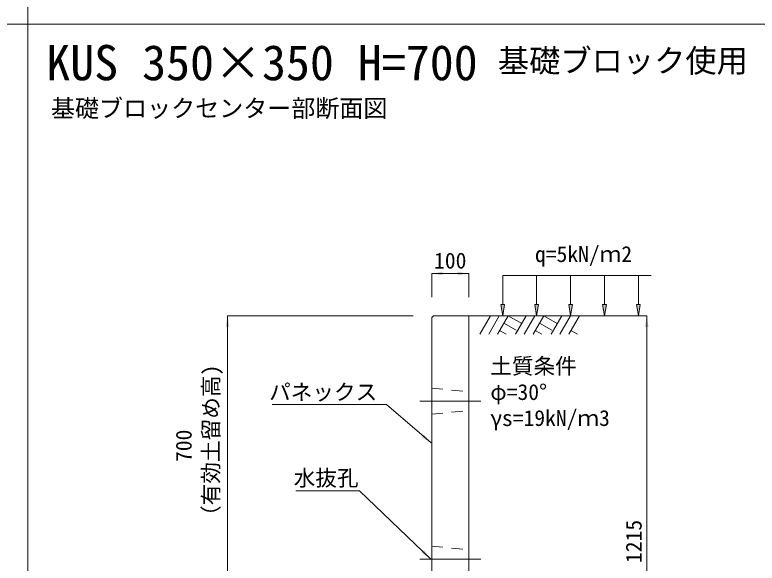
# Model space of a CAD drawing. Units: millimetres at full size, sheet at 1:40. Extents: x 206103 to 244503, y 883348 to 903496.
# Drawn here: x 215269 to 217269, y 894797 to 896273 of the extents above; entities that cross this region are included whole.
import ezdxf
from ezdxf.enums import TextEntityAlignment as Align

# ---------------------------------------------------------------- set-up
doc = ezdxf.new("R2010")
doc.units = ezdxf.units.MM
doc.header["$LTSCALE"] = 40
doc.linetypes.add('USER1', pattern=[28.575, 19.05, -3.175, 3.175, -3.175])
doc.linetypes.add('USER2', pattern=[1.35, 0.75, -0.6])
for name, color, linetype, lineweight in [('0_2', 7, 'Continuous', 20), ('パネックスKUS', 2, 'Continuous', 20), ('図枠', 5, 'Continuous', 13), ('寸法線', 7, 'Continuous', 13), ('引出線', 4, 'Continuous', 13), ('補助線', 8, 'USER1', 13), ('ﾊｯﾁﾝｸﾞ', 7, 'Continuous', 5)]:
    doc.layers.add(name, color=color, linetype=linetype, lineweight=lineweight)
doc.layers.add('文字', color=7, linetype='Continuous')
doc.styles.add('ＭＳ ゴシック', font='')
doc.styles.get('ＭＳ ゴシック').set_extended_font_data('MS Gothic')

# ---------------------------------------------------------------- blocks, each defined once
blk = doc.blocks.new('filled_arrow')
at = {"color": 0, "linetype": 'Continuous', "lineweight": -2}
blk.add_solid([(7.5, 1.25), (0, 0), (7.5, -1.25)], dxfattribs=at)

msp = doc.modelspace()

# ---------------------------------------------------------------- hatches: boundary and pattern name
at = {"layer": '寸法線'}
for points in [[(216588.12, 895493.33), (216583.12, 895463.33), (216578.12, 895493.33)], [(216679.53, 895493.33), (216674.53, 895463.33), (216669.53, 895493.33)], [(216770.95, 895493.33), (216765.95, 895463.33), (216760.95, 895493.33)], [(216862.36, 895493.33), (216857.36, 895463.33), (216852.36, 895493.33)], [(216953.77, 895493.33), (216948.77, 895463.33), (216943.77, 895493.33)]]:
    msp.add_hatch(color=256, dxfattribs=at).paths.add_polyline_path(points)

# ---------------------------------------------------------------- linework, layer by layer
at = {"layer": '0_2'}
msp.add_line((216491.71, 895463.33), (216891.71, 895463.33), dxfattribs=at)
at = {"layer": 'パネックスKUS'}
for p, q in [((216396.71, 895463.33), (216391.71, 895458.33)), ((216491.71, 895463.33), (216396.71, 895463.33)), ((216491.71, 894248.33), (216491.71, 895463.33)), ((216391.71, 895458.33), (216391.71, 894763.33))]:
    msp.add_line(p, q, dxfattribs=at)
at = {"layer": 'パネックスKUS', "linetype": 'USER2', "lineweight": 9}
for p, q in [((216391.71, 895268.33), (216491.71, 895258.33)), ((216391.71, 895198.33), (216491.71, 895208.33)), ((216391.71, 895198.33), (216491.71, 895208.33)), ((216391.71, 894843.33), (216491.71, 894833.33))]:
    msp.add_line(p, q, dxfattribs=at)
at = {"layer": '図枠'}
for p, q in [((215303.21, 903148.33), (215303.21, 883448.33)), ((206103.21, 896248.33), (223303.21, 896248.33))]:
    msp.add_line(p, q, dxfattribs=at)
at = {"layer": '寸法線'}
for p, q in [((216391.71, 895576.88), (216491.71, 895576.88)), ((216391.71, 895513.33), (216391.71, 895576.88)), ((216491.71, 895513.33), (216491.71, 895576.88)), ((215841.71, 894763.33), (215841.71, 895463.33)), ((216341.71, 895463.33), (215841.71, 895463.33)), ((216541.71, 895463.33), (216971.05, 895463.33)), ((216971.05, 894248.33), (216971.05, 895463.33))]:
    msp.add_line(p, q, dxfattribs=at)
at = {"layer": '寸法線', "lineweight": 9}
for p, q in [((216983.12, 895571.88), (216583.12, 895571.88)), ((216583.12, 895493.33), (216583.12, 895571.88)), ((216674.53, 895493.33), (216674.53, 895571.88)), ((216765.95, 895493.33), (216765.95, 895571.88)), ((216857.36, 895493.33), (216857.36, 895571.88)), ((216948.77, 895493.33), (216948.77, 895571.88))]:
    msp.add_line(p, q, dxfattribs=at)
for points in [[(216588.12, 895493.33), (216583.12, 895463.33), (216578.12, 895493.33)], [(216679.53, 895493.33), (216674.53, 895463.33), (216669.53, 895493.33)], [(216770.95, 895493.33), (216765.95, 895463.33), (216760.95, 895493.33)], [(216862.36, 895493.33), (216857.36, 895463.33), (216852.36, 895493.33)], [(216953.77, 895493.33), (216948.77, 895463.33), (216943.77, 895493.33)]]:
    msp.add_lwpolyline(points, close=True, dxfattribs=at)
at = {"layer": '引出線'}
for points in [[(216390.21, 895120.83), (216270, 895224.29), (215961.75, 895224.29)], [(216389.47, 894808.33), (216197.01, 894991.78), (216025.26, 894991.78)]]:
    msp.add_lwpolyline(points, dxfattribs=at)
at = {"layer": '補助線'}
for p, q in [((216360.11, 895233.33), (216523.82, 895233.33)), ((216360.11, 894808.33), (216523.82, 894808.33))]:
    msp.add_line(p, q, dxfattribs=at)
at = {"layer": 'ﾊｯﾁﾝｸﾞ', "lineweight": 9}
for p, q in [((216550.36, 895463.32), (216521.71, 895413.7)), ((216573.98, 895463.32), (216545.33, 895413.7)), ((216597.6, 895463.32), (216568.95, 895413.7)), ((216597.6, 895463.32), (216634.17, 895442.21)), ((216646.36, 895463.32), (216617.71, 895413.7)), ((216669.98, 895463.32), (216641.33, 895413.7)), ((216693.6, 895463.32), (216664.95, 895413.7)), ((216693.6, 895463.32), (216730.17, 895442.21)), ((216742.35, 895463.32), (216713.71, 895413.7)), ((216765.98, 895463.32), (216737.33, 895413.7)), ((216789.6, 895463.32), (216760.95, 895413.7)), ((216586.18, 895443.54), (216619.59, 895424.25)), ((216682.18, 895443.54), (216715.59, 895424.25)), ((216574.76, 895423.75), (216592.17, 895413.7)), ((216670.75, 895423.75), (216688.17, 895413.7)), ((216766.76, 895423.75), (216784.17, 895413.7))]:
    msp.add_line(p, q, dxfattribs=at)

# ---------------------------------------------------------------- block references
at = {"layer": '寸法線', "xscale": 4, "yscale": 4}
msp.add_blockref('filled_arrow', (216391.71, 895576.88), dxfattribs=at)
for p, rotation in [((216491.71, 895576.88), 180), ((215841.71, 895463.33), 270), ((216971.05, 895463.33), 270)]:
    msp.add_blockref('filled_arrow', p, dxfattribs=dict(at, rotation=rotation))
at = {"layer": '引出線', "xscale": 4, "yscale": 4}
for p, rotation in [((216390.21, 895120.83), 139.3), ((216389.47, 894808.33), 136.4)]:
    msp.add_blockref('filled_arrow', p, dxfattribs=dict(at, rotation=rotation))

# ---------------------------------------------------------------- texts
at = {"layer": '0_2', "style": 'ＭＳ ゴシック'}
msp.add_text('基礎ブロックセンター部断面図', height=47.47, dxfattribs=at).set_placement((215365.97, 895983.91), align=Align.BOTTOM_LEFT)
at = {"layer": '寸法線', "style": 'ＭＳ ゴシック'}
msp.add_text('100', height=42.72, dxfattribs=at).set_placement((216441.71, 895611.88), align=Align.MIDDLE_CENTER)
for s, p in [('（有効土留め高)', (215830.91, 894894.8)), ('700', (215757.78, 895069.62))]:
    msp.add_text(s, height=42.72, rotation=90, dxfattribs=at).set_placement(p, align=Align.BOTTOM_LEFT)
msp.add_text('1215', height=42.72, rotation=90, dxfattribs=at).set_placement((216936.05, 894855.83), align=Align.MIDDLE_CENTER)
at = {"layer": '引出線', "style": 'ＭＳ ゴシック'}
for s, p in [('パネックス', (216245, 895279.43)), ('水抜孔', (216194.76, 895048.06))]:
    msp.add_text(s, height=42.72, dxfattribs=at).set_placement(p, align=Align.TOP_RIGHT)
at = {"layer": '文字', "style": 'ＭＳ ゴシック'}
for s, height, p in [('KUS 350×350 H=700', 94.94, (215353.21, 896068.83)), ('q=5kN/ｍ2', 42.72, (216670.01, 895595.15))]:
    msp.add_text(s, height=height, dxfattribs=at).set_placement(p, align=Align.BOTTOM_LEFT)
msp.add_text('基礎ブロック使用', height=61.71, dxfattribs=at).set_placement((217243.58, 896149.79), align=Align.MIDDLE_RIGHT)
for s, p in [('土質条件', (216549.67, 895349.36)), ('φ=30°', (216549.67, 895279.36)), ('γs=19kN/ｍ3', (216549.67, 895209.36))]:
    msp.add_text(s, height=42.72, dxfattribs=at).set_placement(p, align=Align.TOP_LEFT)

doc.saveas('drawing.dxf')
